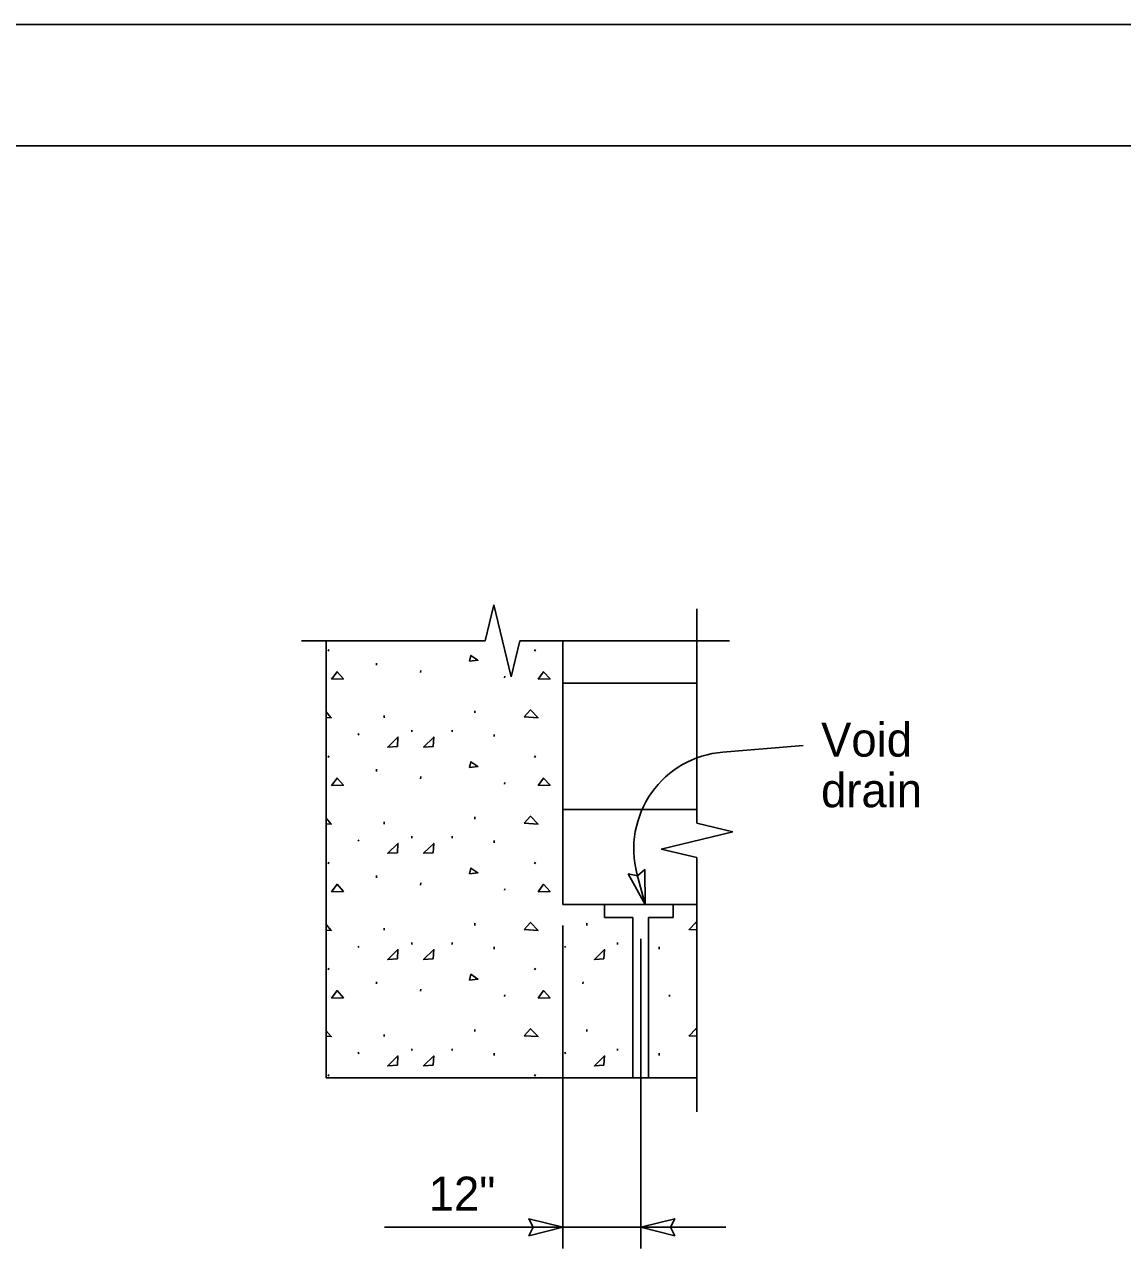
# Model space of a CAD drawing. Extents: x 1000 to 1036.3, y 1000 to 1022.
# Drawn here: x 1017.65 to 1022.18, y 1016.95 to 1022 of the extents above; entities that cross this region are included whole.
import ezdxf

# ---------------------------------------------------------------- set-up
doc = ezdxf.new("R2010")
doc.units = 0
for name, color, linetype in [('01-Slab', 7, 'Continuous'), ('03-Dimensions', 7, 'Continuous'), ('04-Hidden', 7, 'Continuous'), ('10-Sheet Border', 7, 'Continuous'), ('40-Pattern Areas', 7, 'Continuous'), ('41-Bearing Pads', 7, 'Continuous'), ('S_PL_Dimens_PR', 7, 'Continuous')]:
    doc.layers.add(name, color=color, linetype=linetype)

msp = doc.modelspace()

# ---------------------------------------------------------------- linework, layer by layer
at = {"layer": '01-Slab'}
for p, q in [((1018.8965, 1019.4587), (1018.8965, 1017.6571)), ((1018.8965, 1017.6571), (1020.4258, 1017.6571))]:
    msp.add_line(p, q, dxfattribs=at)
at = {"layer": '03-Dimensions'}
for p, q in [((1036, 1022), (1000, 1022)), ((1019.5532, 1019.4587), (1019.5887, 1019.6069)), ((1019.5887, 1019.6069), (1019.6597, 1019.3104)), ((1020.4258, 1018.7073), (1020.4258, 1019.5917)), ((1018.795, 1019.4587), (1019.5532, 1019.4587)), ((1019.6597, 1019.3104), (1019.6952, 1019.4587)), ((1019.6952, 1019.4587), (1020.5598, 1019.4587)), ((1020.5323, 1019.0003), (1020.8633, 1019.0275)), ((1020.5741, 1018.6718), (1020.4258, 1018.7073)), ((1020.2776, 1018.6008), (1020.5741, 1018.6718)), ((1020.4258, 1018.5653), (1020.2776, 1018.6008)), ((1020.4258, 1017.5173), (1020.4258, 1018.5653)), ((1020.2122, 1018.3719), (1020.1784, 1018.4993)), ((1019.8726, 1018.2853), (1019.8726, 1016.9539)), ((1020.1942, 1018.2307), (1020.1942, 1016.9539)), ((1019.1373, 1017.0414), (1019.8726, 1017.0414)), ((1019.8726, 1017.0414), (1020.1942, 1017.0414)), ((1020.1942, 1017.0414), (1020.5442, 1017.0414))]:
    msp.add_line(p, q, dxfattribs=at)
msp.add_arc((1020.5651, 1018.6017), 0.4, 94.7046, 194.8211, dxfattribs=at)
at = {"layer": '04-Hidden'}
for p, q in [((1020.044, 1018.3182), (1020.044, 1018.3728)), ((1020.3271, 1018.3182), (1020.3271, 1018.3728)), ((1020.044, 1018.3182), (1020.1619, 1018.3182)), ((1020.1619, 1017.6571), (1020.1619, 1018.3182)), ((1020.2264, 1017.6571), (1020.2264, 1018.3182)), ((1020.2264, 1018.3182), (1020.3271, 1018.3182))]:
    msp.add_line(p, q, dxfattribs=at)
at = {"layer": '10-Sheet Border'}
msp.add_line((1007, 1021.5), (1035.5, 1021.5), dxfattribs=at)
at = {"layer": '40-Pattern Areas'}
for p, q in [((1018.9051, 1019.4166), (1018.908, 1019.4236)), ((1019.7566, 1019.4166), (1019.7601, 1019.4236)), ((1019.104, 1019.3588), (1019.105, 1019.3677)), ((1019.2857, 1019.3288), (1019.2878, 1019.3374)), ((1019.6322, 1019.3067), (1019.633, 1019.3137)), ((1019.5103, 1019.1623), (1019.5103, 1019.171)), ((1019.1363, 1019.142), (1019.1363, 1019.151)), ((1019.032, 1019.0708), (1019.0293, 1019.0769)), ((1019.2507, 1019.0838), (1019.2507, 1019.0915)), ((1019.417, 1019.0838), (1019.417, 1019.0915)), ((1019.59, 1019.0648), (1019.59, 1019.0733)), ((1018.9051, 1018.9786), (1018.908, 1018.9856)), ((1019.7566, 1018.9786), (1019.7601, 1018.9856)), ((1019.104, 1018.9207), (1019.105, 1018.9296)), ((1019.2857, 1018.8908), (1019.2878, 1018.8994)), ((1019.6322, 1018.8687), (1019.633, 1018.8757)), ((1019.1363, 1018.7039), (1019.1363, 1018.7128)), ((1019.5103, 1018.7242), (1019.5103, 1018.7329)), ((1019.2507, 1018.6458), (1019.2507, 1018.6535)), ((1019.417, 1018.6458), (1019.417, 1018.6535)), ((1019.032, 1018.6327), (1019.0293, 1018.6389)), ((1019.59, 1018.6265), (1019.59, 1018.6353)), ((1018.9051, 1018.5404), (1018.908, 1018.5473)), ((1019.7566, 1018.5404), (1019.7601, 1018.5473)), ((1019.104, 1018.4825), (1019.105, 1018.4915)), ((1019.2857, 1018.4525), (1019.2878, 1018.4613)), ((1019.6322, 1018.4306), (1019.633, 1018.4374)), ((1019.1363, 1018.2658), (1019.1363, 1018.2748)), ((1019.5103, 1018.2861), (1019.5103, 1018.2948)), ((1019.9712, 1018.2861), (1019.9712, 1018.2948)), ((1019.032, 1018.1946), (1019.0293, 1018.2008)), ((1019.2507, 1018.2077), (1019.2507, 1018.2153)), ((1019.417, 1018.2077), (1019.417, 1018.2153)), ((1019.8838, 1018.1946), (1019.8813, 1018.2008)), ((1020.0975, 1018.2077), (1020.0975, 1018.2153)), ((1019.59, 1018.1885), (1019.59, 1018.1971)), ((1020.2703, 1018.1885), (1020.2703, 1018.1971)), ((1018.9051, 1018.1023), (1018.908, 1018.1093)), ((1019.7566, 1018.1023), (1019.7601, 1018.1093)), ((1019.104, 1018.0445), (1019.105, 1018.0535)), ((1019.9553, 1018.0445), (1019.9571, 1018.0535)), ((1019.2857, 1018.0145), (1019.2878, 1018.0232)), ((1019.6322, 1017.9924), (1019.633, 1017.9993)), ((1020.3129, 1017.9924), (1020.3129, 1017.9993)), ((1019.5103, 1017.8481), (1019.5103, 1017.8566)), ((1019.9712, 1017.8481), (1019.9712, 1017.8566)), ((1019.1363, 1017.8278), (1019.1363, 1017.8367)), ((1019.032, 1017.7565), (1019.0293, 1017.7627)), ((1019.2507, 1017.7696), (1019.2507, 1017.7773)), ((1019.417, 1017.7696), (1019.417, 1017.7773)), ((1019.59, 1017.7503), (1019.59, 1017.7591)), ((1019.8838, 1017.7565), (1019.8813, 1017.7627)), ((1020.0975, 1017.7696), (1020.0975, 1017.7773)), ((1020.2703, 1017.7503), (1020.2703, 1017.7591)), ((1018.9051, 1017.6643), (1018.908, 1017.6712)), ((1019.7566, 1017.6643), (1019.7601, 1017.6712))]:
    msp.add_line(p, q, dxfattribs=at)
for points in [[(1019.4884, 1019.3748), (1019.5228, 1019.379), (1019.4937, 1019.3987)], [(1018.919, 1019.3007), (1018.9421, 1019.3316), (1018.9682, 1019.3023)], [(1019.7712, 1019.3007), (1019.7934, 1019.3316), (1019.8203, 1019.3023)], [(1019.7133, 1019.1454), (1019.7399, 1019.1743), (1019.7704, 1019.1418)], [(1019.1911, 1019.0237), (1019.1929, 1019.0623), (1019.1508, 1019.0211)], [(1019.3388, 1019.0237), (1019.3409, 1019.0623), (1019.2987, 1019.0211)], [(1019.4884, 1018.9366), (1019.5228, 1018.9408), (1019.4937, 1018.9607)], [(1018.919, 1018.8624), (1018.9421, 1018.8935), (1018.9682, 1018.864)], [(1019.7712, 1018.8624), (1019.7934, 1018.8935), (1019.8203, 1018.864)], [(1019.7133, 1018.7073), (1019.7399, 1018.7362), (1019.7704, 1018.7036)], [(1019.1911, 1018.5856), (1019.1929, 1018.6242), (1019.1508, 1018.5831)], [(1019.3388, 1018.5856), (1019.3409, 1018.6242), (1019.2987, 1018.5831)], [(1019.4884, 1018.4983), (1019.5228, 1018.5028), (1019.4937, 1018.5225)], [(1018.919, 1018.4244), (1018.9421, 1018.4554), (1018.9682, 1018.4258)], [(1019.7712, 1018.4244), (1019.7934, 1018.4554), (1019.8203, 1018.4258)], [(1019.7133, 1018.2691), (1019.7399, 1018.2982), (1019.7704, 1018.2656)], [(1019.1911, 1018.1475), (1019.1929, 1018.1862), (1019.1508, 1018.1449)], [(1019.3388, 1018.1475), (1019.3409, 1018.1862), (1019.2987, 1018.1449)], [(1020.0424, 1018.1475), (1020.045, 1018.1862), (1020.0028, 1018.1449)], [(1019.4884, 1018.0603), (1019.5228, 1018.0648), (1019.4937, 1018.0845)], [(1018.919, 1017.9863), (1018.9421, 1018.0173), (1018.9682, 1017.9878)], [(1019.7712, 1017.9863), (1019.7934, 1018.0173), (1019.8203, 1017.9878)], [(1019.7133, 1017.8311), (1019.7399, 1017.86), (1019.7704, 1017.8274)], [(1019.1911, 1017.7093), (1019.1929, 1017.7481), (1019.1508, 1017.7067)], [(1019.3388, 1017.7093), (1019.3409, 1017.7481), (1019.2987, 1017.7067)], [(1020.0424, 1017.7093), (1020.045, 1017.7481), (1020.0028, 1017.7067)]]:
    msp.add_lwpolyline(points, close=True, dxfattribs=at)
for points in [[(1018.8965, 1019.1658), (1018.9183, 1019.1418), (1018.8965, 1019.1432)], [(1018.8965, 1018.7278), (1018.9183, 1018.7036), (1018.8965, 1018.705)], [(1018.8965, 1018.2898), (1018.9183, 1018.2656), (1018.8965, 1018.267)], [(1020.4258, 1018.2671), (1020.3932, 1018.2691), (1020.4209, 1018.2982), (1020.4258, 1018.2927)], [(1018.8965, 1017.8515), (1018.9183, 1017.8274), (1018.8965, 1017.8289)], [(1020.4258, 1017.829), (1020.3932, 1017.8311), (1020.4209, 1017.86), (1020.4258, 1017.8545)]]:
    msp.add_lwpolyline(points, dxfattribs=at)
at = {"layer": '41-Bearing Pads'}
for p, q in [((1019.8726, 1019.4587), (1019.8726, 1018.3728)), ((1019.8726, 1019.284), (1020.4258, 1019.284)), ((1019.8726, 1018.7633), (1020.4258, 1018.7633)), ((1019.8726, 1018.3728), (1020.4258, 1018.3728))]:
    msp.add_line(p, q, dxfattribs=at)
at = {"layer": 'S_PL_Dimens_PR'}
for points in [[(1020.2122, 1018.3719), (1020.1425, 1018.4983), (1020.1808, 1018.4903), (1020.2102, 1018.5162)], [(1019.8726, 1017.0414), (1019.7326, 1017.0064), (1019.7501, 1017.0414), (1019.7326, 1017.0764)], [(1020.1942, 1017.0414), (1020.3342, 1017.0764), (1020.3167, 1017.0414), (1020.3342, 1017.0064)]]:
    msp.add_lwpolyline(points, close=True, dxfattribs=at)

# ---------------------------------------------------------------- texts
at = {"layer": '03-Dimensions'}
for s, p in [('Void ', (1020.9374, 1018.9818)), ('drain', (1020.9374, 1018.773)), ('12"', (1019.32, 1017.1102))]:
    msp.add_text(s, height=0.14, dxfattribs=at).set_placement(p)

doc.saveas('drawing.dxf')
